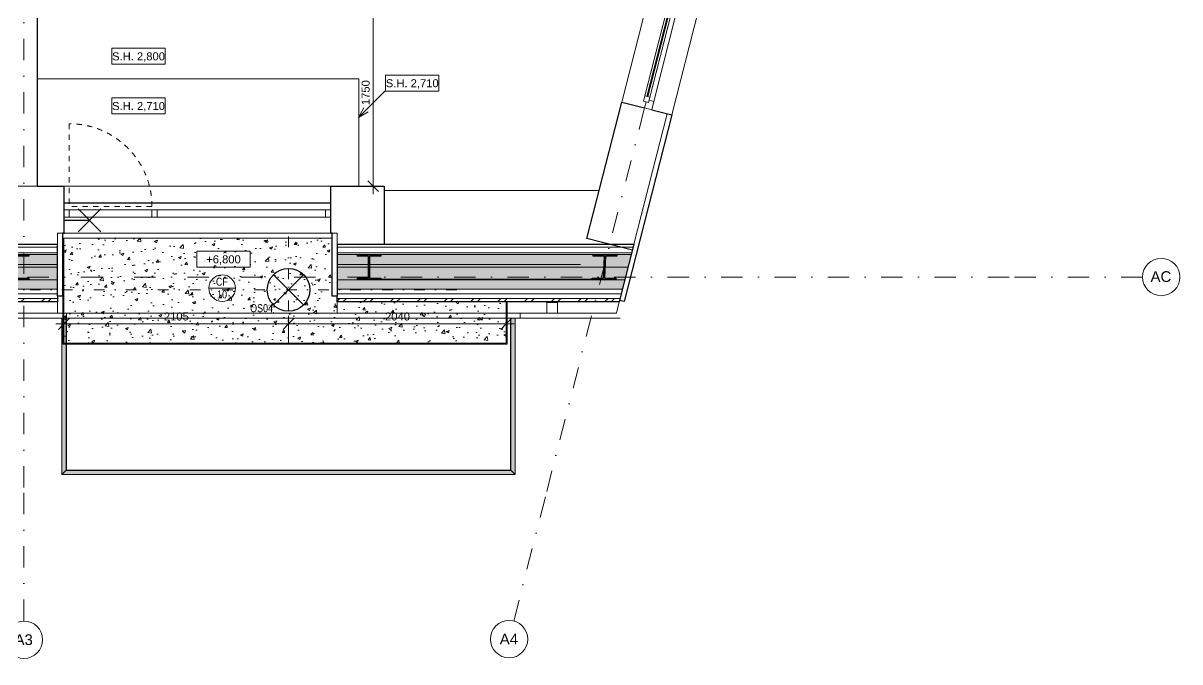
# Model space of a CAD drawing. Header units: millimetres. Extents: x -2015 to 46090, y -3604 to 14301.
# Drawn here: x 16193 to 27034, y -3604 to 2377 of the extents above; entities that cross this region are included whole.
import ezdxf

# ---------------------------------------------------------------- set-up
doc = ezdxf.new("R2010")
doc.units = ezdxf.units.MM
for name, pattern in [('HA_Dash_2mm-S1mm', [100, 50, -50]), ('HA_DashDot_10mm-S3mm', [500, 200, -150, 0, -150]), ('HA_DashDot_6mm-S2mm', [300, 100, -100, 0, -100])]:
    doc.linetypes.add(name, pattern=pattern)
for name, color, linetype, lineweight in [('-UNDERLAY_A-AREA-____-OTLN', 9, 'Continuous', 25), ('-UNDERLAY_A-FLOR-HRAL-OTLN', 9, 'Continuous', 9), ('-UNDERLAY_A-GLAZ-CWMG-OTLN', 9, 'Continuous', 5), ('-UNDERLAY_A-WALL-____-OTLN', 9, 'Continuous', 9), ('-UNDERLAY_M-HVAC-DUCT-OTLN', 9, 'Continuous', 9), ('A-____-____-DIMS', 9, 'Continuous', 5), ('A-____-____-DIMS-50', 9, 'Continuous', 5), ('A-CLNG-____-IDEN', 9, 'Continuous', 9), ('A-CLNG-____-OTLN', 9, 'Continuous', 9), ('A-CLNG-____-PATT', 9, 'Continuous', 9), ('A-DETL-____-CNTR', 9, 'HA_DashDot_6mm-S2mm', 9), ('A-DOOR-____-OTLN', 9, 'Continuous', 9), ('A-FLOR-____-OTLN', 9, 'Continuous', 9), ('A-GENM-____-MCUT', 9, 'Continuous', 25), ('A-GLAZ-____-MCUT', 9, 'Continuous', 5), ('A-GLAZ-____-OTLN', 9, 'Continuous', 5), ('A-GLAZ-CURT-MCUT', 9, 'Continuous', 5), ('A-GLAZ-CURT-OTLN', 9, 'Continuous', 5), ('A-GLAZ-CWMG-MCUT', 9, 'Continuous', 5), ('A-GLAZ-CWMG-OTLN', 9, 'Continuous', 5), ('A-ROOF-____-MCUT', 9, 'Continuous', 25), ('A-ROOF-____-OTLN', 9, 'Continuous', 9), ('A-ROOF-____-PATT', 9, 'Continuous', 25), ('A-WALL-____-MCUT', 9, 'Continuous', 9), ('A-WALL-____-OTLN', 9, 'Continuous', 9), ('E-LITE-EQPM-IDEN', 9, 'Continuous', 9), ('E-LITE-EQPM-OTLN', 9, 'Continuous', 9), ('G-____-____-DIMS', 9, 'Continuous', 5), ('I-WALL-____-MCUT', 9, 'Continuous', 25), ('S-GRID-____-IDEN', 9, 'Continuous', 9), ('S-GRID-____-OTLN', 9, 'Continuous', 5)]:
    doc.layers.add(name, color=color, linetype=linetype, lineweight=lineweight)
doc.styles.add('Arial', font='arial.ttf', dxfattribs={"height": 100})
doc.styles.add('Arial_1', font='arial.ttf', dxfattribs={"height": 75})
doc.styles.add('Arial_2', font='arial.ttf', dxfattribs={"width": 0.8, "height": 75})
doc.dimstyles.new('Inner_Dimensions', dxfattribs={"dimscale": 304.8, "dimtxt": 76.519455, "dimasz": 0.328084, "dimexe": 0.246063, "dimexo": 0.0625, "dimgap": 0.032808, "dimtad": 1, "dimdec": 0, "dimzin": 0, "dimdsep": 46, "dimtxsty": 'Arial_1', "dimblk1": 'OBLIQUE', "dimblk2": 'OBLIQUE', "dimsah": 1, "dimcen": 0.09, "dimdle": 0.246063, "dimazin": 0, "dimtfac": 1, "dimtdec": 4, "dimtix": 1, "dimtmove": 0, "dimatfit": 3, "dimfxl": 0.246063, "dimfxlon": 1, "dimtvp": 1, "dimtolj": 1, "dimtzin": 0, "dimlwd": 9, "dimlwe": 9, "dimarcsym": 2})
pattern_1 = [(0, (0, 0), (58.594, 33.829), [39.062, -78.125]), (120, (0, 0), (-58.593773, 33.82939), [39.062, -78.125]), (60, (0, 0), (0.000227, 67.65839), [0, -78.125, 39.062, 0])]

# ---------------------------------------------------------------- blocks, each defined once
blk = doc.blocks.new('BD Libus_IFC_ifc-1-DSP_2NP-A')
at = {"layer": 'A-GENM-____-MCUT', "color": 7}
for p, q in [((16025, 212), (16245, 212)), ((16245, 194), (16140, 194)), ((16245, 212), (16245, 194)), ((19325, 194), (19325, 212)), ((19325, 212), (19545, 212)), ((19430, 194), (19325, 194)), ((19430, -10), (19430, 194)), ((19545, 194), (19440, 194)), ((19440, 194), (19440, -10)), ((19545, 212), (19545, 194)), ((21535, 194), (21535, 212)), ((21535, 212), (21756, 212)), ((21640, 194), (21535, 194)), ((21633, -10), (21640, 194)), ((21650, 194), (21642, -10)), ((21756, 194), (21650, 194)), ((21756, 212), (21756, 194)), ((16245, -27), (16025, -27)), ((16140, -10), (16245, -10)), ((16245, -10), (16245, -27)), ((19325, -27), (19325, -10)), ((19325, -10), (19430, -10)), ((19545, -27), (19325, -27)), ((19435, -19), (21611, -19)), ((19435, -27), (19435, -19)), ((21611, -27), (19435, -27)), ((19440, -10), (19545, -10)), ((19545, -10), (19545, -27)), ((21526, -27), (21527, -10)), ((21747, -27), (21526, -27)), ((21527, -10), (21633, -10)), ((21611, -19), (21611, -27)), ((21642, -10), (21748, -10)), ((21748, -10), (21747, -27))]:
    blk.add_line(p, q, dxfattribs=at)
blk = doc.blocks.new('Railing - Railing-1473502-DSP_2NP-A')
at = {"layer": '-UNDERLAY_A-FLOR-HRAL-OTLN'}
for points in [[(16555, -1850), (16595, -1810), (16595, -385), (16555, -385), (16555, -884)], [(20805, -1850), (20805, -385), (20765, -385), (20765, -1810)], [(16555, -1850), (20805, -1850), (20765, -1810), (16595, -1810)]]:
    blk.add_hatch(color=256, dxfattribs=at).paths.add_polyline_path(points)
for p, q in [((16555, -1850), (16555, -385)), ((16595, -1810), (16595, -385)), ((20765, -385), (20765, -1810)), ((20805, -385), (20805, -1850)), ((16595, -1810), (16555, -1850)), ((20765, -1810), (16595, -1810)), ((20765, -1810), (20805, -1850)), ((20805, -1850), (16555, -1850))]:
    blk.add_line(p, q, dxfattribs=at)
blk = doc.blocks.new('Obdélníková příčel - 50x70mm EXT-1499864-DSP_2NP-A')
at = {"layer": '-UNDERLAY_A-GLAZ-CWMG-OTLN'}
for p, q in [((2805, 630), (2805, 560)), ((4380, 630), (2805, 630)), ((2805, 560), (4380, 560)), ((4380, 560), (4380, 630))]:
    blk.add_line(p, q, dxfattribs=at)
blk = doc.blocks.new('Obdélníková příčel - 50x70mm EXT-1499825-DSP_2NP-A')
at = {"layer": '-UNDERLAY_A-GLAZ-CWMG-OTLN'}
for p, q in [((1980, 630), (1980, 560)), ((2755, 630), (1980, 630)), ((1980, 560), (2755, 560)), ((2755, 560), (2755, 630))]:
    blk.add_line(p, q, dxfattribs=at)
blk = doc.blocks.new('HA_WD_SinglePanel - 1000x1500-2168128-DSP_2NP-A')
at = {"layer": 'A-GLAZ-____-MCUT'}
for p, q in [((-500, 0), (-500, 70)), ((-500, 70), (-420, 70)), ((-440, 0), (-500, 0)), ((-440, -25), (-440, 25)), ((-440, 25), (-390, 25)), ((-420, 70), (-420, 25)), ((-390, 25), (-390, -25)), ((390, 5), (-390, 5)), ((390, -25), (390, 25)), ((390, 25), (440, 25)), ((420, 25), (420, 70)), ((420, 70), (500, 70)), ((440, 25), (440, -25)), ((500, 0), (440, 0)), ((500, 70), (500, 0)), ((-390, -25), (-440, -25)), ((390, -5), (-390, -5)), ((440, -25), (390, -25))]:
    blk.add_line(p, q, dxfattribs=at)
at = {"layer": 'A-GLAZ-____-OTLN'}
for p, q in [((-440, 25), (-440, -25)), ((-440, 25), (440, 25)), ((-420, 70), (420, 70)), ((390, 25), (-390, 25)), ((440, 25), (440, -25)), ((440, -25), (-440, -25)), ((390, -25), (-390, -25))]:
    blk.add_line(p, q, dxfattribs=at)
blk = doc.blocks.new('Systémový panel - Sklo-1499866-DSP_2NP-A')
at = {"layer": 'A-GLAZ-CURT-MCUT'}
for p, q in [((-787.5, 0), (-787.5, 70)), ((-787.5, 70), (787.5, 70)), ((787.5, 70), (787.5, 0)), ((787.5, 0), (-787.5, 0))]:
    blk.add_line(p, q, dxfattribs=at)
blk = doc.blocks.new('Obdélníková příčel - 50x70mm EXT-1499822-DSP_2NP-A')
at = {"layer": 'A-GLAZ-CWMG-OTLN'}
for p, q in [((2755, 630), (1980, 630)), ((2755, 560), (1980, 560))]:
    blk.add_line(p, q, dxfattribs=at)
blk = doc.blocks.new('Obdélníková příčel - 50x70mm EXT-1499828-DSP_2NP-A')
at = {"layer": 'A-GLAZ-CWMG-MCUT'}
for p, q in [((0, 0), (-50, 0)), ((-50, 0), (-50, -70)), ((0, -70), (0, 0)), ((-50, -70), (0, -70))]:
    blk.add_line(p, q, dxfattribs=at)
blk = doc.blocks.new('Obdélníková příčel - 50x70mm EXT-1499829-DSP_2NP-A')
at = {"layer": 'A-GLAZ-CWMG-MCUT'}
for p, q in [((-50, 0), (0, 0)), ((-50, -70), (-50, 0)), ((0, 0), (0, -70)), ((0, -70), (-50, -70))]:
    blk.add_line(p, q, dxfattribs=at)
blk = doc.blocks.new('ABMV_CW_Single_Swing_Generic - Ex_Glass_SKLOPNE-1550612-DSP_2NP-A')
at = {"layer": 'A-DOOR-____-OTLN', "linetype": 'HA_Dash_2mm-S1mm', "lineweight": 5}
for p in [(-387.5, -30), (387.5, -805)]:
    blk.add_line(p, (387.5, -30), dxfattribs=at)
blk.add_arc((387.5, -30), 775, 180, 270, dxfattribs=at)
blk = doc.blocks.new('Obdélníková příčel - 50x70mm EXT-1499826-DSP_2NP-A')
at = {"layer": 'A-GLAZ-CWMG-MCUT'}
for p, q in [((25, 0), (-25, 0)), ((-25, 0), (-25, -70)), ((25, -70), (25, 0)), ((-25, -70), (25, -70))]:
    blk.add_line(p, q, dxfattribs=at)
blk = doc.blocks.new('HA_LF_GenericSymbol nastenne svitidlo - nastenne svitidlo-1909941-DSP_2NP-A')
at = {"layer": 'E-LITE-EQPM-OTLN', "color": 11, "lineweight": 25}
for p, q in [((0, 0), (-240, 0)), ((107, 107), (-107, -107)), ((-107, 107), (107, -107)), ((-240, -120), (-240, -125))]:
    blk.add_line(p, q, dxfattribs=at)
blk = doc.blocks.new('HA_LF_GenericSymbol - OS04_VENKOVNI-2043096-DSP_2NP-A')
at = {"layer": 'E-LITE-EQPM-OTLN', "color": 11, "lineweight": 25}
for p, q in [((141, -141), (-141, 141)), ((-141, -141), (141, 141))]:
    blk.add_line(p, q, dxfattribs=at)
blk.add_circle((0, 0), 200, dxfattribs=at)
blk = doc.blocks.new('Grid - Radius 3_5mm-353793-DSP_2NP-A')
at = {"layer": 'S-GRID-____-IDEN'}
blk.add_circle((0, 0), 3.5, dxfattribs=at)
blk = doc.blocks.new('DIMBLOCK91-DSP_2NP-A')
at = {"layer": 'A-____-____-DIMS-50', "lineweight": 9}
for p, q in [((19472, 2600), (19422, 2650)), ((19397, 2600), (19547, 2600)), ((19472, 2600), (19397, 2600)), ((19472, 2600), (19472, 775)), ((19472, 2600), (19522, 2550)), ((19472, 850), (19422, 900)), ((19547, 850), (19397, 850)), ((19472, 850), (19522, 800)), ((19472, 850), (19547, 850))]:
    blk.add_line(p, q, dxfattribs=at)
at = {"layer": 'A-____-____-DIMS-50', "color": 0, "lineweight": 9, "insert": (19365, 1610), "char_height": 75, "width": 276.88, "attachment_point": 1, "rotation": 90, "line_spacing_factor": 0.941778, "style": 'Arial_1'}
blk.add_mtext('1750', dxfattribs=at)
blk = doc.blocks.new('_Oblique')
at = {"color": 0, "linetype": 'ByBlock', "lineweight": -2}
blk.add_line((-0.5, -0.5), (0.5, 0.5), dxfattribs=at)
blk = doc.blocks.new('HA_Tag_Ceiling - Group _ Type Mark-1591810-DSP_2NP-A')
at = {"layer": 'A-CLNG-____-IDEN'}
blk.add_line((-2.5, 0), (2.5, 0), dxfattribs=at)
blk.add_circle((0, 0), 2.5, dxfattribs=at)
blk = doc.blocks.new('DIMBLOCK122-DSP_2NP-A')
at = {"layer": 'A-____-____-DIMS-50', "lineweight": 9}
for p, q in [((16575, -365), (16575, -515)), ((16575, -440), (16575, -365)), ((16575, -440), (16625, -390)), ((18680, -365), (18680, -515)), ((18680, -440), (18680, -365)), ((18680, -440), (18730, -390)), ((16500, -440), (18680, -440)), ((16575, -440), (16525, -490)), ((18680, -440), (18630, -490))]:
    blk.add_line(p, q, dxfattribs=at)
at = {"layer": 'A-____-____-DIMS-50', "color": 0, "lineweight": 9, "insert": (17512, -332), "char_height": 75, "width": 276.88, "attachment_point": 1, "line_spacing_factor": 0.941778, "style": 'Arial_1'}
blk.add_mtext('2105', dxfattribs=at)
blk = doc.blocks.new('DIMBLOCK123-DSP_2NP-A')
at = {"layer": 'A-____-____-DIMS-50', "lineweight": 9}
for p, q in [((18680, -365), (18680, -515)), ((18680, -440), (18680, -365)), ((18680, -440), (18730, -390)), ((20720, -365), (20720, -515)), ((20720, -440), (20720, -365)), ((20720, -440), (20770, -390)), ((18680, -440), (18630, -490)), ((18680, -440), (20795, -440)), ((20720, -440), (20670, -490))]:
    blk.add_line(p, q, dxfattribs=at)
at = {"layer": 'A-____-____-DIMS-50', "color": 0, "lineweight": 9, "insert": (19585, -332), "char_height": 75, "width": 276.88, "attachment_point": 1, "line_spacing_factor": 0.941778, "style": 'Arial_1'}
blk.add_mtext('2040', dxfattribs=at)
blk = doc.blocks.new('Spot Elevations - Generic-448778-DSP_2NP-A')
at = {"layer": 'G-____-____-DIMS', "lineweight": 9}
for p, q in [((-5, 0), (-5, 3)), ((-5, 3), (5, 3)), ((5, 3), (5, 0)), ((5, 0), (-5, 0))]:
    blk.add_line(p, q, dxfattribs=at)

msp = doc.modelspace()

# ---------------------------------------------------------------- hatches: boundary and pattern name
at = {"layer": 'A-CLNG-____-PATT', "lineweight": 5}
h = msp.add_hatch(dxfattribs=at)
h.set_pattern_fill('FP_6', color=256, style=0, pattern_type=2)
h.set_pattern_definition([(50, (0, 0), (268.9728, -23.5317), [28.125, -309.375]), (355, (0, 0), (-52.0318, 282.0722), [22.5, -247.5]), (100.451, (22.41, -1.96), (216.9426, 258.5382), [23.903, -262.928]), (46.184, (0, 75), (400.215, -62.0716), [42.187, -464.062]), (96.636, (33.35, 69.83), (350.496, 365.297), [35.854, -394.392]), (351.184, (0, 75), (350.4995, 365.2935), [33.75, -371.25]), (21, (37.5, 56.25), (223.8405, -150.982), [28.125, -309.375]), (326, (37.5, 56.25), (91.2433, 271.9314), [22.5, -247.5]), (71.451, (56.15, 43.67), (315.084, 120.9468), [23.903, -262.928]), (37.5, (0, 0), (4.55924, 124.8353), [1.676, -242.824, 1.676, -249.574, -248.437]), (37.5, (0, 0), (4.55924, 124.8353), [-495.75, 1.676, -246.761]), (7.5, (0, 0), (98.6515, 147.90495), [1.676, -141.574, 1.676, -237.199, -94.687]), (7.5, (0, 0), (98.6515, 147.90495), [-382.125, 1.676, -93.011]), (327.5, (-83.62, 0), (200.183, -8.4578), [1.676, -92.074, 1.676, -290.824, -388.125]), (327.5, (-83.62, 0), (200.183, -8.4578), [-386.25, 1.676, -386.449]), (317.5, (-121.12, 0), (218.6952, 37.539), [1.676, -120.199, 1.676, -192.574, -275.625]), (317.5, (-121.12, 0), (218.6952, 37.539), [-316.125, 1.676, -273.949])])
h.paths.add_polyline_path([(20720, -620), (20720, -233), (19135, -233), (19135, -178.8), (19090, -178.8), (19090, 365), (16575, 365), (16575, -620), (20581.1, -620)])
at = {"layer": 'A-ROOF-____-PATT', "lineweight": 5}
h = msp.add_hatch(dxfattribs=at)
h.set_pattern_fill('FP_2', color=256, style=0, pattern_type=2)
h.set_pattern_definition(pattern_1)
h.paths.add_polyline_path([(12165, -27), (13931.3, -27), (13931.3, 211.5), (12165, 211.5), (12165, 81.9)])
h.paths.add_polyline_path([(318.1, -27), (1870, -27), (1870, 211.5), (-340, 211.5), (-340, -27)])
h.paths.add_polyline_path([(21832.5, -27), (21893.3, 211.5), (19135, 211.5), (19135, -27), (21425.4, -27)])
h.paths.add_polyline_path([(4490, -27), (5786.3, -27), (5786.3, 211.5), (4490, 211.5), (4490, 81.9)])
h.paths.add_polyline_path([(6673.7, -27), (8420, -27), (8420, 211.5), (6673.7, 211.5), (6673.7, 81.9)])
h.paths.add_polyline_path([(16515, -27), (16515, 211.5), (14818.7, 211.5), (14818.7, -27), (16359.7, -27)])
h = msp.add_hatch(dxfattribs=at)
h.set_pattern_fill('FP_2', color=256, style=0, pattern_type=2)
h.set_pattern_definition(pattern_1)
h.paths.add_polyline_path([(21810.3, -113.7), (21832.5, -27), (19135, -27), (19135, -113.7), (21425.4, -113.7)])
h.paths.add_polyline_path([(-340, -113.7), (1870, -113.7), (1870, -27), (-340, -27)])
h.paths.add_polyline_path([(4490, -113.7), (5786.3, -113.7), (5786.3, -27), (4490, -27)])
h.paths.add_polyline_path([(16515, -113.7), (16515, -27), (14818.7, -27), (14818.7, -113.7), (16359.7, -113.7)])
h.paths.add_polyline_path([(6673.7, -113.7), (8420, -113.7), (8420, -27), (6673.7, -27), (6673.7, -38.9)])
h.paths.add_polyline_path([(12165, -113.7), (13931.3, -113.7), (13931.3, -27), (12165, -27)])
h = msp.add_hatch(dxfattribs=at)
h.set_pattern_fill('FP_1', color=256, style=0, pattern_type=2)
h.set_pattern_definition([(45, (0, 0), (-125.7236, 125.7236), []), (45, (0, 190.5), (-125.7236, 125.7236), [])])
h.paths.add_polyline_path([(21779.9, -233), (21788.2, -200.5), (19135, -200.5), (19135, -233), (21425.4, -233)])
h.paths.add_polyline_path([(-385, -233), (1870, -233), (1870, -200.5), (-340, -200.5), (-340, -216.8), (-385, -216.8)])
h.paths.add_polyline_path([(4490, -233), (5760, -233), (5760, -200.5), (4490, -200.5)])
h.paths.add_polyline_path([(16515, -233), (16515, -200.5), (14845, -200.7), (14845, -233), (16359.7, -233)])
h.paths.add_polyline_path([(6700, -233), (8420, -233), (8420, -200.5), (6700, -200.7), (6700, -232.5)])
h.paths.add_polyline_path([(12165, -233), (13905, -233), (13905, -200.5), (12165, -200.5)])

# ---------------------------------------------------------------- linework, layer by layer
at = {"layer": '-UNDERLAY_A-AREA-____-OTLN'}
for p, q in [((16575, 695), (19075, 695)), ((16595, -385), (16595, -1810)), ((20765, -1810), (20765, -385)), ((16595, -1810), (20765, -1810))]:
    msp.add_line(p, q, dxfattribs=at)
at = {"layer": '-UNDERLAY_A-WALL-____-OTLN'}
for p, q in [((16515, 117.5), (12165, 117.5)), ((21415.2, 117.5), (19135, 117.5)), ((12165, 92.5), (16515, 92.5)), ((19135, 92.5), (21862.9, 92.5)), ((16515, -233), (16515, -340)), ((19135, -340), (19135, -233)), ((21779.9, -233), (21752.6, -340)), ((-385, -385), (21787.6, -385)), ((21752.6, -340), (4490, -340)), ((16600, -340), (16600, -385)), ((20850, -385), (20850, -340))]:
    msp.add_line(p, q, dxfattribs=at)
at = {"layer": '-UNDERLAY_M-HVAC-DUCT-OTLN'}
for p, q in [((21099.9, -340.1), (21099.9, -240.1)), ((21099.9, -240.1), (21199.9, -240.1)), ((21199.9, -240.1), (21199.9, -340.1)), ((21199.9, -340.1), (21099.9, -340.1))]:
    msp.add_line(p, q, dxfattribs=at)
at = {"layer": 'A-CLNG-____-OTLN'}
for p, q in [((16575, -620), (16575, 365)), ((20720, -233), (20720, -620)), ((20720, -620), (16575, -620))]:
    msp.add_line(p, q, dxfattribs=at)
at = {"layer": 'A-DETL-____-CNTR'}
for p, q in [((18680.4, -620), (18680.4, 380)), ((20257.2, -120), (16257.2, -120))]:
    msp.add_line(p, q, dxfattribs=at)
at = {"layer": 'A-FLOR-____-OTLN'}
for p, q in [((16325, 1855), (19340, 1855)), ((19340, 1855), (19340, 850))]:
    msp.add_line(p, q, dxfattribs=at)
at = {"layer": 'A-ROOF-____-MCUT'}
for p, q in [((14818.7, 306.4), (16515, 306.4)), ((19135, 306.4), (21917.5, 306.4)), ((21917.5, 306.4), (21779.9, -233)), ((16515, -178.8), (16515, -233)), ((19135, -233), (19135, -178.8)), ((16515, -233), (14845, -233)), ((21779.9, -233), (19135, -233))]:
    msp.add_line(p, q, dxfattribs=at)
at = {"layer": 'A-ROOF-____-MCUT', "lineweight": 9}
for p, q in [((14818.7, 279.3), (16515, 279.3)), ((14818.7, 225.1), (16515, 225.1)), ((19135, 279.3), (21910.6, 279.3)), ((19135, 225.1), (21896.8, 225.1)), ((14818.7, 211.5), (16515, 211.5)), ((19135, 211.5), (21893.3, 211.5)), ((14818.7, -27), (16515, -27)), ((19135, -27), (21832.5, -27)), ((14818.7, -113.7), (16515, -113.7)), ((14845, -157.1), (16515, -157.1)), ((14845, -200.5), (16515, -200.5)), ((19135, -113.7), (21810.3, -113.7)), ((19135, -157.1), (21799.3, -157.1)), ((19135, -200.5), (21788.2, -200.5))]:
    msp.add_line(p, q, dxfattribs=at)
at = {"layer": 'A-ROOF-____-OTLN'}
msp.add_line((19575, 809.3), (21591.7, 809.3), dxfattribs=at)
at = {"layer": 'A-WALL-____-MCUT', "lineweight": 25}
for p, q in [((21477.2, 360.3), (21803, 1637.9)), ((21803, 1637.9), (22016.2, 1583.5)), ((22273, 1518), (21827, -230.4)), ((22084, 1566.2), (22273, 1518)), ((16325, 850), (16575, 850)), ((16575, 850), (16575, 410)), ((19075, 850), (19575, 850)), ((19075, 410), (19075, 850)), ((19575, 850), (19575, 306.4)), ((16575, 410), (16560, 410)), ((16560, 410), (16560, -178.8)), ((19090, 410), (19075, 410)), ((19090, -178.8), (19090, 410)), ((21903.5, 251.6), (21477.2, 360.3)), ((16515, -178.8), (16515, 306.4)), ((19135, 306.4), (19135, -178.8)), ((16560, -178.8), (16515, -178.8)), ((19135, -178.8), (19090, -178.8)), ((21827, -230.4), (21783.4, -219.3))]:
    msp.add_line(p, q, dxfattribs=at)
at = {"layer": 'A-WALL-____-MCUT'}
for p, q in [((22229.4, 1529.1), (21917.5, 306.4)), ((16325, 850), (16075, 850)), ((16515, 410), (16515, 306.4)), ((16515, 410), (16560, 410)), ((19090, 410), (19135, 410)), ((19135, 306.4), (19135, 410))]:
    msp.add_line(p, q, dxfattribs=at)
at = {"layer": 'A-WALL-____-OTLN'}
for p, q in [((22050.2, 2606.9), (21803, 1637.9)), ((22273, 1518), (22520.2, 2487)), ((19075, 850), (16575, 850)), ((16560, 365), (19090, 365)), ((16565, 365), (16565, -630)), ((16575, 410), (19075, 410)), ((20730, -630), (20730, -233)), ((16565, -630), (20730, -630))]:
    msp.add_line(p, q, dxfattribs=at)
at = {"layer": 'G-____-____-DIMS', "lineweight": 9}
for p, q in [((19335.4, 1493.7), (19582.6, 1741)), ((19582.6, 1741), (19838.7, 1741)), ((19335.4, 1493.7), (19387.1, 1583.4)), ((19335.4, 1493.7), (19425, 1545.5))]:
    msp.add_line(p, q, dxfattribs=at)
at = {"layer": 'I-WALL-____-MCUT'}
msp.add_line((16325, 4585), (16325, 850), dxfattribs=at)
at = {"layer": 'S-GRID-____-OTLN', "linetype": 'HA_DashDot_10mm-S3mm', "lineweight": 9}
for p, q in [((21099.6, -2009.9), (24853.6, 12706.9)), ((16200, -1971.1), (16200, 12668.2)), ((25434, 0), (-414.9, 0)), ((26684, 0), (25434, 0)), ((16200, -3221.1), (16200, -1971.1)), ((20790.6, -3221.1), (21099.6, -2009.9))]:
    msp.add_line(p, q, dxfattribs=at)

# ---------------------------------------------------------------- block references
at = {"layer": '-UNDERLAY_A-FLOR-HRAL-OTLN'}
msp.add_blockref('Railing - Railing-1473502-DSP_2NP-A', (0, 0), dxfattribs=at)
at = {"layer": '-UNDERLAY_A-GLAZ-CWMG-OTLN'}
for name in ['Obdélníková příčel - 50x70mm EXT-1499825-DSP_2NP-A', 'Obdélníková příčel - 50x70mm EXT-1499864-DSP_2NP-A']:
    msp.add_blockref(name, (14645, 0), dxfattribs=at)
at = {"lineweight": 5}
msp.add_blockref('BD Libus_IFC_ifc-1-DSP_2NP-A', (0, 0), dxfattribs=at)
at = {"layer": 'A-CLNG-____-IDEN', "xscale": 49.99999999999998, "yscale": 49.99999999999998, "zscale": 49.99999999999998}
msp.add_blockref('HA_Tag_Ceiling - Group _ Type Mark-1591810-DSP_2NP-A', (18058, -104.3), dxfattribs=at)
at = {"layer": 'A-DOOR-____-OTLN', "rotation": 180}
msp.add_blockref('ABMV_CW_Single_Swing_Generic - Ex_Glass_SKLOPNE-1550612-DSP_2NP-A', (17012.5, 630), dxfattribs=at)
at = {"layer": 'A-GLAZ-____-OTLN', "rotation": 255.690068739286}
msp.add_blockref('HA_WD_SinglePanel - 1000x1500-2168128-DSP_2NP-A', (22139.8, 2068), dxfattribs=at)
at = {"layer": 'A-GLAZ-CURT-OTLN', "rotation": 180}
msp.add_blockref('Systémový panel - Sklo-1499866-DSP_2NP-A', (18237.5, 630), dxfattribs=at)
at = {"layer": 'A-GLAZ-CWMG-OTLN', "extrusion": (0, 0, -1)}
for name, p in [('Obdélníková příčel - 50x70mm EXT-1499828-DSP_2NP-A', (-16575, 630)), ('Obdélníková příčel - 50x70mm EXT-1499826-DSP_2NP-A', (-17425, 630))]:
    msp.add_blockref(name, p, dxfattribs=at)
at = {"layer": 'A-GLAZ-CWMG-OTLN'}
for name, p in [('Obdélníková příčel - 50x70mm EXT-1499822-DSP_2NP-A', (14645, 0)), ('Obdélníková příčel - 50x70mm EXT-1499829-DSP_2NP-A', (19075, 630))]:
    msp.add_blockref(name, p, dxfattribs=at)
at = {"layer": 'E-LITE-EQPM-OTLN', "color": 11, "lineweight": 25}
msp.add_blockref('HA_LF_GenericSymbol nastenne svitidlo - nastenne svitidlo-1909941-DSP_2NP-A', (16815, 530), dxfattribs=at)
at = {"layer": 'E-LITE-EQPM-OTLN', "color": 11, "lineweight": 25, "rotation": 180}
msp.add_blockref('HA_LF_GenericSymbol - OS04_VENKOVNI-2043096-DSP_2NP-A', (18680.4, -120), dxfattribs=at)
at = {"layer": 'G-____-____-DIMS', "lineweight": 9, "xscale": 49.99999999999998, "yscale": 49.99999999999998, "zscale": 49.99999999999998}
for p in [(17273.3, 1992.9), (17273.3, 1527.9), (18070, 92.4)]:
    msp.add_blockref('Spot Elevations - Generic-448778-DSP_2NP-A', p, dxfattribs=at)
at = {"layer": 'G-____-____-DIMS', "lineweight": 9, "extrusion": (0, 0, -1), "xscale": 49.99999999999998, "yscale": 49.99999999999998, "zscale": 49.99999999999998}
msp.add_blockref('Spot Elevations - Generic-448778-DSP_2NP-A', (-19838.7, 1741), dxfattribs=at)
at = {"layer": 'S-GRID-____-IDEN'}
for p, xscale, yscale, zscale, rotation in [((26859, 0), 49.99999999999998, 49.99999999999998, 49.99999999999998, 90), ((20747.4, -3390.7), 49.99999999999999, 49.99999999999999, 49.99999999999999, 345.6900687392856)]:
    msp.add_blockref('Grid - Radius 3_5mm-353793-DSP_2NP-A', p, dxfattribs=dict(at, xscale=xscale, yscale=yscale, zscale=zscale, rotation=rotation))
at = {"layer": 'S-GRID-____-IDEN', "xscale": 49.99999999999998, "yscale": 49.99999999999998, "zscale": 49.99999999999998}
msp.add_blockref('Grid - Radius 3_5mm-353793-DSP_2NP-A', (16200, -3396.1), dxfattribs=at)

# ---------------------------------------------------------------- texts
at = {"layer": 'A-CLNG-____-IDEN', "lineweight": 5, "char_height": 75, "attachment_point": 1, "style": 'Arial_2'}
for s, insert, width in [('CF', (17999.6, -6.2), 137.89), ('10', (18010.2, -125.2), 115.443)]:
    msp.add_mtext(s, dxfattribs=dict(at, insert=insert, width=width))
at = {"layer": 'E-LITE-EQPM-IDEN', "lineweight": 5, "insert": (18320, -254.4), "char_height": 75, "width": 262.953, "attachment_point": 1, "style": 'Arial_2'}
msp.add_mtext('OS04', dxfattribs=at)
at = {"layer": 'G-____-____-DIMS', "lineweight": 9, "char_height": 75, "width": 592.246, "attachment_point": 1, "line_spacing_factor": 0.941778, "style": 'Arial_1'}
for s, insert in [('S.H. 2,800', (17026.5, 2103.8)), ('S.H. 2,710', (19591.9, 1851.9)), ('S.H. 2,710', (17026.5, 1638.8))]:
    msp.add_mtext(s, dxfattribs=dict(at, insert=insert))
at = {"layer": 'S-GRID-____-IDEN', "lineweight": 5, "char_height": 100, "attachment_point": 1, "style": 'Arial'}
for s, insert, width in [('AC', (26759.3, 53.9), 240.506), ('A3', (16112.6, -3345.4), 212.447), ('A4', (20659.7, -3340.4), 212.447)]:
    msp.add_mtext(s, dxfattribs=dict(at, insert=insert, width=width))

# ---------------------------------------------------------------- dimensions: what is measured, and where the dimension line sits
at = {"layer": 'A-____-____-DIMS', "lineweight": 9}
dim = msp.add_linear_dim(base=(19472.4, 850), p1=(19397.4, 2600), p2=(19547.4, 850), angle=90, dimstyle='Inner_Dimensions', override={"dimpost": '<>', "dimfxl": 1756.416807}, dxfattribs=at)
dim.commit()
dim.dimension.update_dxf_attribs({"geometry": 'DIMBLOCK91-DSP_2NP-A', "text_midpoint": (19424.1, 1725)})
for base, p1, p2, override, picture, middle in [((18680.4, -439.6), (16575, -364.6), (18680.4, -364.6), {"dimpost": '<>', "dimfxl": 2105.373303}, 'DIMBLOCK122-DSP_2NP-A', (17627.7, -391.3)), ((20720, -439.6), (18680.4, -364.6), (20720, -364.6), {"dimpost": '<>', "dimfxl": 2039.626697}, 'DIMBLOCK123-DSP_2NP-A', (19700.2, -391.3))]:
    dim = msp.add_linear_dim(base=base, p1=p1, p2=p2, dimstyle='Inner_Dimensions', override=override, dxfattribs=at)
    dim.commit()
    dim.dimension.update_dxf_attribs({"geometry": picture, "text_midpoint": middle})

# ---------------------------------------------------------------- next in the draw order: texts
at = {"layer": 'G-____-____-DIMS', "lineweight": 9, "insert": (17908.9, 203.3), "char_height": 75, "width": 386.567, "attachment_point": 1, "line_spacing_factor": 0.941778, "style": 'Arial_1', "bg_fill": 3, "box_fill_scale": 1.25, "bg_fill_color": 256, "bg_fill_true_color": 13158600, "bg_fill_transparency": 0}
msp.add_mtext('+6,800', dxfattribs=at)

doc.saveas('drawing.dxf')
